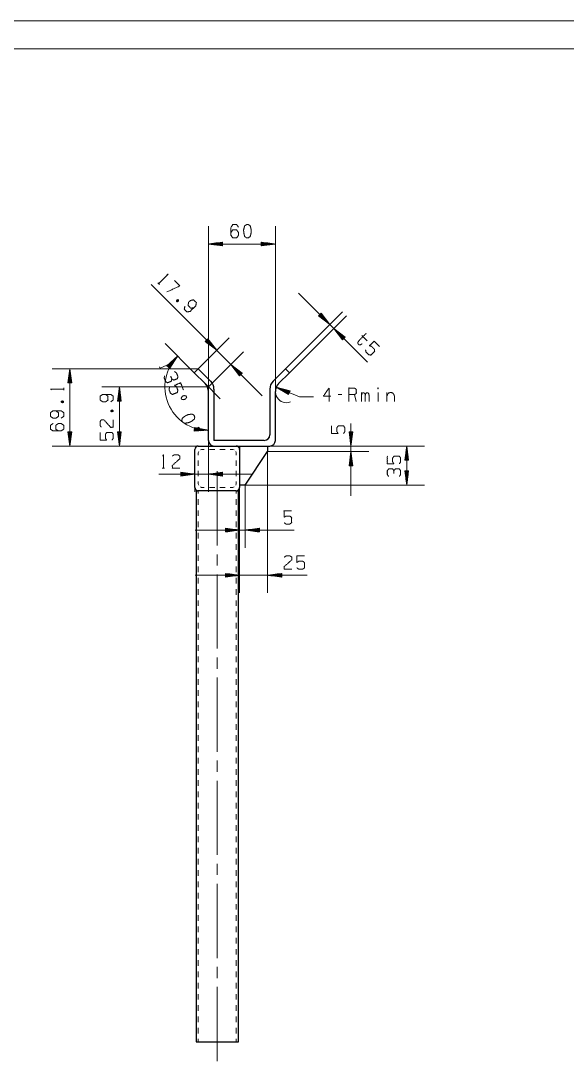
# Model space of a CAD drawing. Header units: millimetres. Extents: x 2210 to 79821, y -19430 to 2344.
# Drawn here: x 10718.9 to 10816.7, y 1603.5 to 1789.8 of the extents above; entities that cross this region are included whole.
import ezdxf

# ---------------------------------------------------------------- set-up
doc = ezdxf.new("R2010")
doc.units = ezdxf.units.MM
doc.layers.add('101', color=7, linetype='Continuous', true_color=0xffffff)

msp = doc.modelspace()

# ---------------------------------------------------------------- linework, layer by layer
at = {"layer": '101', "color": 133, "linetype": 'Continuous', "lineweight": 18}
for p, q in [((10937.07, 1789.82), (10517.07, 1789.82)), ((10932.07, 1784.82), (10542.07, 1784.82))]:
    msp.add_line(p, q, dxfattribs=at)
at = {"layer": '101', "color": 22, "linetype": 'Continuous', "lineweight": 18}
for p, q in [((10752.47, 1723.43), (10752.47, 1753.03)), ((10764.47, 1723.43), (10764.47, 1753.03)), ((10755.01, 1750.19), (10752.47, 1749.85)), ((10752.47, 1749.85), (10755.01, 1749.52)), ((10764.47, 1749.85), (10752.47, 1749.85)), ((10755.01, 1749.88), (10752.66, 1749.88)), ((10755.01, 1749.83), (10752.66, 1749.83)), ((10755.01, 1749.93), (10753.04, 1749.93)), ((10755.01, 1749.78), (10753.04, 1749.78)), ((10755.01, 1749.98), (10753.43, 1749.98)), ((10755.01, 1749.73), (10753.43, 1749.73)), ((10755.01, 1750.03), (10753.82, 1750.03)), ((10755.01, 1749.68), (10753.82, 1749.68)), ((10755.01, 1750.08), (10754.2, 1750.08)), ((10755.01, 1749.62), (10754.2, 1749.62)), ((10755.01, 1750.13), (10754.59, 1750.13)), ((10755.01, 1749.57), (10754.59, 1749.57)), ((10755.01, 1750.18), (10754.97, 1750.18)), ((10755.01, 1750.18), (10754.97, 1750.18)), ((10755.01, 1749.52), (10755.01, 1750.19)), ((10761.93, 1750.19), (10761.93, 1749.52)), ((10764.47, 1749.85), (10761.93, 1750.19)), ((10761.93, 1750.18), (10761.96, 1750.18)), ((10761.93, 1750.18), (10761.96, 1750.18)), ((10761.93, 1750.13), (10762.34, 1750.13)), ((10761.93, 1750.08), (10762.73, 1750.08)), ((10761.93, 1750.03), (10763.12, 1750.03)), ((10761.93, 1749.98), (10763.5, 1749.98)), ((10761.93, 1749.93), (10763.89, 1749.93)), ((10761.93, 1749.88), (10764.27, 1749.88)), ((10761.93, 1749.52), (10764.47, 1749.85)), ((10761.93, 1749.83), (10764.27, 1749.83)), ((10761.93, 1749.78), (10763.89, 1749.78)), ((10761.93, 1749.73), (10763.5, 1749.73)), ((10761.93, 1749.68), (10763.12, 1749.68)), ((10761.93, 1749.62), (10762.73, 1749.62)), ((10761.93, 1749.57), (10762.34, 1749.57)), ((10755.01, 1749.52), (10754.97, 1749.52)), ((10755.01, 1749.52), (10754.97, 1749.52)), ((10761.93, 1749.52), (10761.96, 1749.52)), ((10761.93, 1749.52), (10761.96, 1749.52)), ((10742.2, 1742.57), (10762.11, 1722.67)), ((10780.95, 1728.71), (10768.61, 1741.05)), ((10766.29, 1727.5), (10776.47, 1737.68)), ((10767, 1726.8), (10777.18, 1736.97)), ((10772.67, 1737.47), (10772.19, 1736.99)), ((10772.19, 1736.99), (10774.22, 1735.43)), ((10772.2, 1737), (10772.22, 1736.97)), ((10772.2, 1737), (10772.22, 1736.97)), ((10772.23, 1737.03), (10772.53, 1736.74)), ((10772.27, 1737.07), (10772.84, 1736.5)), ((10772.3, 1737.1), (10773.14, 1736.26)), ((10772.34, 1737.14), (10773.45, 1736.03)), ((10772.37, 1737.17), (10773.76, 1735.79)), ((10772.41, 1737.21), (10774.07, 1735.55)), ((10772.45, 1737.25), (10774.11, 1735.59)), ((10772.48, 1737.28), (10773.87, 1735.9)), ((10772.52, 1737.32), (10773.63, 1736.2)), ((10772.55, 1737.35), (10773.4, 1736.51)), ((10772.59, 1737.39), (10773.16, 1736.82)), ((10772.63, 1737.43), (10772.92, 1737.13)), ((10772.66, 1737.46), (10772.68, 1737.44)), ((10772.66, 1737.46), (10772.68, 1737.44)), ((10774.22, 1735.43), (10772.67, 1737.47)), ((10776.96, 1733.17), (10774.93, 1734.73)), ((10774.93, 1734.73), (10776.49, 1732.69)), ((10749.93, 1726.8), (10756.2, 1733.07)), ((10752.4, 1732.85), (10751.92, 1732.38)), ((10752.36, 1732.82), (10752.65, 1732.52)), ((10752.39, 1732.85), (10752.42, 1732.83)), ((10752.39, 1732.85), (10752.42, 1732.83)), ((10753.96, 1730.82), (10752.4, 1732.85)), ((10776.71, 1732.91), (10775.05, 1734.57)), ((10776.75, 1732.95), (10775.09, 1734.61)), ((10776.67, 1732.88), (10775.29, 1734.26)), ((10776.78, 1732.98), (10775.4, 1734.37)), ((10776.64, 1732.84), (10775.52, 1733.95)), ((10776.82, 1733.02), (10775.7, 1734.13)), ((10776.6, 1732.8), (10775.76, 1733.64)), ((10776.57, 1732.77), (10776, 1733.34)), ((10776.85, 1733.06), (10776.01, 1733.9)), ((10776.53, 1732.73), (10776.24, 1733.03)), ((10776.89, 1733.09), (10776.32, 1733.66)), ((10776.49, 1732.69), (10776.96, 1733.17)), ((10776.93, 1733.13), (10776.63, 1733.42)), ((10776.96, 1733.16), (10776.94, 1733.19)), ((10776.96, 1733.16), (10776.94, 1733.19)), ((10749.93, 1726.8), (10744.72, 1732.01)), ((10751.92, 1732.38), (10753.96, 1730.82)), ((10751.93, 1732.38), (10751.95, 1732.36)), ((10751.93, 1732.38), (10751.95, 1732.36)), ((10751.96, 1732.42), (10752.26, 1732.12)), ((10752, 1732.46), (10752.57, 1731.89)), ((10752.04, 1732.49), (10752.88, 1731.65)), ((10752.07, 1732.53), (10753.19, 1731.41)), ((10752.11, 1732.56), (10753.49, 1731.18)), ((10752.14, 1732.6), (10753.8, 1730.94)), ((10752.18, 1732.64), (10753.84, 1730.98)), ((10752.21, 1732.67), (10753.6, 1731.28)), ((10752.25, 1732.71), (10753.36, 1731.59)), ((10752.29, 1732.74), (10753.13, 1731.9)), ((10752.32, 1732.78), (10752.89, 1732.21)), ((10776.49, 1732.7), (10776.47, 1732.72)), ((10776.49, 1732.7), (10776.47, 1732.72)), ((10746.96, 1729.76), (10745.06, 1728.05)), ((10745.22, 1727.91), (10746.24, 1729.11)), ((10745.26, 1727.88), (10746.53, 1729.37)), ((10745.3, 1727.85), (10746.82, 1729.63)), ((10745.34, 1727.81), (10746.86, 1729.6)), ((10745.37, 1727.78), (10746.64, 1729.27)), ((10745.57, 1727.61), (10746.96, 1729.76)), ((10752.47, 1724.26), (10758.74, 1730.53)), ((10750.64, 1727.5), (10724.49, 1727.5)), ((10727.66, 1727.5), (10727.33, 1724.96)), ((10727.64, 1724.96), (10727.64, 1727.31)), ((10728, 1724.96), (10727.66, 1727.5)), ((10727.66, 1713.67), (10727.66, 1727.5)), ((10727.69, 1724.96), (10727.69, 1727.31)), ((10745.06, 1728.04), (10745.09, 1728.07)), ((10745.06, 1728.04), (10745.09, 1728.07)), ((10745.06, 1728.05), (10745.57, 1727.61)), ((10745.1, 1728.01), (10745.37, 1728.33)), ((10745.14, 1727.98), (10745.66, 1728.59)), ((10745.18, 1727.94), (10745.95, 1728.85)), ((10745.41, 1727.75), (10746.43, 1728.95)), ((10745.45, 1727.71), (10746.22, 1728.62)), ((10745.49, 1727.68), (10746.01, 1728.29)), ((10745.53, 1727.65), (10745.8, 1727.97)), ((10745.57, 1727.61), (10745.59, 1727.64)), ((10745.57, 1727.61), (10745.59, 1727.64)), ((10758.53, 1726.73), (10756.49, 1728.29)), ((10756.49, 1728.29), (10758.05, 1726.25)), ((10758.27, 1726.47), (10756.61, 1728.13)), ((10758.31, 1726.51), (10756.65, 1728.17)), ((10758.23, 1726.44), (10756.85, 1727.82)), ((10758.34, 1726.54), (10756.96, 1727.93)), ((10758.2, 1726.4), (10757.08, 1727.51)), ((10758.38, 1726.58), (10757.26, 1727.69)), ((10758.41, 1726.62), (10757.57, 1727.46)), ((10758.45, 1726.65), (10757.88, 1727.22)), ((10727.39, 1724.96), (10727.39, 1725.38)), ((10727.44, 1724.96), (10727.44, 1725.77)), ((10727.49, 1724.96), (10727.49, 1726.15)), ((10727.54, 1724.96), (10727.54, 1726.54)), ((10727.59, 1724.96), (10727.59, 1726.92)), ((10727.74, 1724.96), (10727.74, 1726.92)), ((10727.79, 1724.96), (10727.79, 1726.54)), ((10727.84, 1724.96), (10727.84, 1726.15)), ((10727.89, 1724.96), (10727.89, 1725.77)), ((10727.94, 1724.96), (10727.94, 1725.38)), ((10758.16, 1726.36), (10757.32, 1727.21)), ((10758.13, 1726.33), (10757.56, 1726.9)), ((10758.09, 1726.29), (10757.8, 1726.59)), ((10758.06, 1726.26), (10758.03, 1726.28)), ((10758.06, 1726.26), (10758.03, 1726.28)), ((10758.05, 1726.25), (10758.53, 1726.73)), ((10758.49, 1726.69), (10758.19, 1726.98)), ((10758.52, 1726.72), (10758.5, 1726.75)), ((10758.52, 1726.72), (10758.5, 1726.75)), ((10727.33, 1724.96), (10727.33, 1724.99)), ((10727.33, 1724.96), (10727.33, 1724.99)), ((10727.33, 1724.96), (10728, 1724.96)), ((10728, 1724.96), (10728, 1724.99)), ((10728, 1724.96), (10728, 1724.99)), ((10752.47, 1724.26), (10733.37, 1724.26)), ((10736.54, 1724.26), (10736.21, 1721.72)), ((10736.47, 1721.72), (10736.47, 1723.68)), ((10736.52, 1721.72), (10736.52, 1724.07)), ((10736.88, 1721.72), (10736.54, 1724.26)), ((10736.54, 1724.26), (10736.54, 1713.67)), ((10736.57, 1721.72), (10736.57, 1724.07)), ((10736.62, 1721.72), (10736.62, 1723.68)), ((10767.09, 1723.53), (10764.62, 1724.2)), ((10764.62, 1724.2), (10766.84, 1722.92)), ((10768.76, 1722.48), (10764.62, 1724.2)), ((10766.96, 1723.2), (10764.79, 1724.1)), ((10766.97, 1723.25), (10764.81, 1724.15)), ((10766.94, 1723.15), (10765.12, 1723.9)), ((10766.99, 1723.29), (10765.18, 1724.05)), ((10766.92, 1723.11), (10765.46, 1723.71)), ((10767.01, 1723.34), (10765.56, 1723.94)), ((10766.9, 1723.06), (10765.8, 1723.52)), ((10767.03, 1723.39), (10765.93, 1723.84)), ((10767.05, 1723.44), (10766.31, 1723.74)), ((10767.07, 1723.48), (10766.69, 1723.64)), ((10766.84, 1722.92), (10767.09, 1723.53)), ((10767.09, 1723.53), (10767.06, 1723.54)), ((10767.09, 1723.53), (10767.06, 1723.54)), ((10736.21, 1721.72), (10736.21, 1721.75)), ((10736.21, 1721.72), (10736.21, 1721.75)), ((10736.21, 1721.72), (10736.88, 1721.72)), ((10736.27, 1721.72), (10736.27, 1722.14)), ((10736.32, 1721.72), (10736.32, 1722.52)), ((10736.37, 1721.72), (10736.37, 1722.91)), ((10736.42, 1721.72), (10736.42, 1723.29)), ((10736.67, 1721.72), (10736.67, 1723.29)), ((10736.72, 1721.72), (10736.72, 1722.91)), ((10736.77, 1721.72), (10736.77, 1722.52)), ((10736.82, 1721.72), (10736.82, 1722.14)), ((10736.87, 1721.72), (10736.87, 1721.75)), ((10736.87, 1721.72), (10736.87, 1721.75)), ((10766.88, 1723.01), (10766.13, 1723.32)), ((10766.86, 1722.97), (10766.47, 1723.13)), ((10766.84, 1722.92), (10766.81, 1722.93)), ((10766.84, 1722.92), (10766.81, 1722.93)), ((10771.3, 1722.48), (10768.76, 1722.48)), ((10727.33, 1716.21), (10727.33, 1716.18)), ((10727.33, 1716.21), (10727.33, 1716.18)), ((10727.33, 1716.21), (10727.66, 1713.67)), ((10728, 1716.21), (10727.33, 1716.21)), ((10727.39, 1716.21), (10727.39, 1715.8)), ((10727.44, 1716.21), (10727.44, 1715.41)), ((10727.49, 1716.21), (10727.49, 1715.02)), ((10727.54, 1716.21), (10727.54, 1714.64)), ((10727.59, 1716.21), (10727.59, 1714.25)), ((10727.64, 1716.21), (10727.64, 1713.87)), ((10727.66, 1713.67), (10728, 1716.21)), ((10727.69, 1716.21), (10727.69, 1713.87)), ((10727.74, 1716.21), (10727.74, 1714.25)), ((10727.79, 1716.21), (10727.79, 1714.64)), ((10727.84, 1716.21), (10727.84, 1715.02)), ((10727.89, 1716.21), (10727.89, 1715.41)), ((10727.94, 1716.21), (10727.94, 1715.8)), ((10728, 1716.21), (10728, 1716.18)), ((10728, 1716.21), (10728, 1716.18)), ((10736.21, 1716.21), (10736.21, 1716.18)), ((10736.21, 1716.21), (10736.21, 1716.18)), ((10736.21, 1716.21), (10736.54, 1713.67)), ((10736.88, 1716.21), (10736.21, 1716.21)), ((10736.27, 1716.21), (10736.27, 1715.8)), ((10736.32, 1716.21), (10736.32, 1715.41)), ((10736.37, 1716.21), (10736.37, 1715.02)), ((10736.42, 1716.21), (10736.42, 1714.64)), ((10736.47, 1716.21), (10736.47, 1714.25)), ((10736.52, 1716.21), (10736.52, 1713.87)), ((10736.54, 1713.67), (10736.88, 1716.21)), ((10736.57, 1716.21), (10736.57, 1713.87)), ((10736.62, 1716.21), (10736.62, 1714.25)), ((10736.67, 1716.21), (10736.67, 1714.64)), ((10736.72, 1716.21), (10736.72, 1715.02)), ((10736.77, 1716.21), (10736.77, 1715.41)), ((10736.82, 1716.21), (10736.82, 1715.8)), ((10736.87, 1716.21), (10736.87, 1716.18)), ((10736.87, 1716.21), (10736.87, 1716.18)), ((10749.96, 1717.01), (10749.91, 1716.35)), ((10749.91, 1716.35), (10752.47, 1716.48)), ((10749.91, 1716.4), (10750.33, 1716.37)), ((10749.91, 1716.35), (10749.94, 1716.35)), ((10749.91, 1716.35), (10749.94, 1716.35)), ((10749.92, 1716.55), (10751.49, 1716.43)), ((10749.92, 1716.5), (10751.11, 1716.41)), ((10749.92, 1716.45), (10750.72, 1716.39)), ((10749.93, 1716.66), (10752.27, 1716.47)), ((10749.93, 1716.6), (10751.88, 1716.45)), ((10749.94, 1716.81), (10751.51, 1716.68)), ((10749.94, 1716.76), (10751.9, 1716.6)), ((10749.94, 1716.71), (10752.28, 1716.52)), ((10749.95, 1716.91), (10750.75, 1716.84)), ((10749.95, 1716.86), (10751.13, 1716.76)), ((10749.96, 1717.01), (10749.99, 1717.01)), ((10749.96, 1717.01), (10749.99, 1717.01)), ((10752.47, 1716.48), (10749.96, 1717.01)), ((10749.96, 1716.96), (10750.37, 1716.93)), ((10777.66, 1716.21), (10778, 1713.67)), ((10778.33, 1716.21), (10777.66, 1716.21)), ((10777.67, 1716.21), (10777.67, 1716.18)), ((10777.67, 1716.21), (10777.67, 1716.18)), ((10777.72, 1716.21), (10777.72, 1715.8)), ((10777.77, 1716.21), (10777.77, 1715.41)), ((10777.82, 1716.21), (10777.82, 1715.02)), ((10777.87, 1716.21), (10777.87, 1714.64)), ((10777.92, 1716.21), (10777.92, 1714.25)), ((10777.97, 1716.21), (10777.97, 1713.87)), ((10778, 1717.72), (10778, 1704.74)), ((10778, 1713.67), (10778.33, 1716.21)), ((10778.02, 1716.21), (10778.02, 1713.87)), ((10778.07, 1716.21), (10778.07, 1714.25)), ((10778.12, 1716.21), (10778.12, 1714.64)), ((10778.17, 1716.21), (10778.17, 1715.02)), ((10778.22, 1716.21), (10778.22, 1715.41)), ((10778.28, 1716.21), (10778.28, 1715.8)), ((10778.33, 1716.21), (10778.33, 1716.18)), ((10778.33, 1716.21), (10778.33, 1716.18)), ((10752.47, 1714.67), (10752.47, 1705.46)), ((10753.47, 1713.67), (10724.49, 1713.67)), ((10750.67, 1713.67), (10733.37, 1713.67)), ((10763.07, 1713.67), (10791.15, 1713.67)), ((10763.07, 1712.67), (10781.17, 1712.67)), ((10763.07, 1712.67), (10763.07, 1687.35)), ((10763.47, 1713.67), (10781.17, 1713.67)), ((10778, 1712.67), (10777.66, 1710.13)), ((10777.97, 1710.13), (10777.97, 1712.48)), ((10778.33, 1710.13), (10778, 1712.67)), ((10778.02, 1710.13), (10778.02, 1712.48)), ((10787.98, 1713.67), (10787.64, 1711.13)), ((10787.8, 1711.13), (10787.8, 1712.32)), ((10787.85, 1711.13), (10787.85, 1712.71)), ((10787.9, 1711.13), (10787.9, 1713.1)), ((10787.95, 1711.13), (10787.95, 1713.48)), ((10788.31, 1711.13), (10787.98, 1713.67)), ((10787.98, 1713.67), (10787.98, 1706.67)), ((10788, 1711.13), (10788, 1713.48)), ((10788.05, 1711.13), (10788.05, 1713.1)), ((10788.11, 1711.13), (10788.11, 1712.71)), ((10788.16, 1711.13), (10788.16, 1712.32)), ((10777.72, 1710.13), (10777.72, 1710.55)), ((10777.77, 1710.13), (10777.77, 1710.94)), ((10777.82, 1710.13), (10777.82, 1711.32)), ((10777.87, 1710.13), (10777.87, 1711.71)), ((10777.92, 1710.13), (10777.92, 1712.1)), ((10778.07, 1710.13), (10778.07, 1712.1)), ((10778.12, 1710.13), (10778.12, 1711.71)), ((10778.17, 1710.13), (10778.17, 1711.32)), ((10778.22, 1710.13), (10778.22, 1710.94)), ((10778.28, 1710.13), (10778.28, 1710.55)), ((10787.64, 1711.13), (10788.31, 1711.13)), ((10787.65, 1711.13), (10787.65, 1711.17)), ((10787.65, 1711.13), (10787.65, 1711.17)), ((10787.7, 1711.13), (10787.7, 1711.55)), ((10787.75, 1711.13), (10787.75, 1711.94)), ((10788.21, 1711.13), (10788.21, 1711.94)), ((10788.26, 1711.13), (10788.26, 1711.55)), ((10788.31, 1711.13), (10788.31, 1711.17)), ((10788.31, 1711.13), (10788.31, 1711.17)), ((10743.58, 1708.63), (10760.4, 1708.63)), ((10747.53, 1708.97), (10747.53, 1708.3)), ((10750.07, 1708.63), (10747.53, 1708.97)), ((10747.53, 1708.96), (10747.56, 1708.96)), ((10747.53, 1708.96), (10747.56, 1708.96)), ((10747.53, 1708.91), (10747.94, 1708.91)), ((10747.53, 1708.86), (10748.33, 1708.86)), ((10747.53, 1708.81), (10748.72, 1708.81)), ((10747.53, 1708.76), (10749.1, 1708.76)), ((10747.53, 1708.71), (10749.49, 1708.71)), ((10747.53, 1708.66), (10749.87, 1708.66)), ((10747.53, 1708.3), (10750.07, 1708.63)), ((10747.53, 1708.61), (10749.87, 1708.61)), ((10755.01, 1708.97), (10752.47, 1708.63)), ((10752.47, 1708.63), (10755.01, 1708.3)), ((10755.01, 1708.66), (10752.66, 1708.66)), ((10755.01, 1708.61), (10752.66, 1708.61)), ((10755.01, 1708.71), (10753.04, 1708.71)), ((10755.01, 1708.76), (10753.43, 1708.76)), ((10755.01, 1708.81), (10753.82, 1708.81)), ((10755.01, 1708.86), (10754.2, 1708.86)), ((10755.01, 1708.91), (10754.59, 1708.91)), ((10755.01, 1708.96), (10754.97, 1708.96)), ((10755.01, 1708.96), (10754.97, 1708.96)), ((10755.01, 1708.3), (10755.01, 1708.97)), ((10777.66, 1710.13), (10778.33, 1710.13)), ((10777.67, 1710.13), (10777.67, 1710.17)), ((10777.67, 1710.13), (10777.67, 1710.17)), ((10778.33, 1710.13), (10778.33, 1710.17)), ((10778.33, 1710.13), (10778.33, 1710.17)), ((10787.64, 1709.21), (10787.98, 1706.67)), ((10788.31, 1709.21), (10787.64, 1709.21)), ((10787.65, 1709.21), (10787.65, 1709.18)), ((10787.65, 1709.21), (10787.65, 1709.18)), ((10787.7, 1709.21), (10787.7, 1708.8)), ((10787.75, 1709.21), (10787.75, 1708.41)), ((10787.8, 1709.21), (10787.8, 1708.02)), ((10787.85, 1709.21), (10787.85, 1707.64)), ((10787.9, 1709.21), (10787.9, 1707.25)), ((10787.95, 1709.21), (10787.95, 1706.87)), ((10787.98, 1706.67), (10788.31, 1709.21)), ((10788, 1709.21), (10788, 1706.87)), ((10788.05, 1709.21), (10788.05, 1707.25)), ((10788.11, 1709.21), (10788.11, 1707.64)), ((10788.16, 1709.21), (10788.16, 1708.02)), ((10788.21, 1709.21), (10788.21, 1708.41)), ((10788.26, 1709.21), (10788.26, 1708.8)), ((10788.31, 1709.21), (10788.31, 1709.18)), ((10788.31, 1709.21), (10788.31, 1709.18)), ((10747.53, 1708.56), (10749.49, 1708.56)), ((10747.53, 1708.51), (10749.1, 1708.51)), ((10747.53, 1708.45), (10748.72, 1708.45)), ((10747.53, 1708.4), (10748.33, 1708.4)), ((10747.53, 1708.35), (10747.94, 1708.35)), ((10747.53, 1708.3), (10747.56, 1708.3)), ((10747.53, 1708.3), (10747.56, 1708.3)), ((10755.01, 1708.56), (10753.04, 1708.56)), ((10755.01, 1708.51), (10753.43, 1708.51)), ((10755.01, 1708.45), (10753.82, 1708.45)), ((10755.01, 1708.4), (10754.2, 1708.4)), ((10755.01, 1708.35), (10754.59, 1708.35)), ((10755.01, 1708.3), (10754.97, 1708.3)), ((10755.01, 1708.3), (10754.97, 1708.3)), ((10750.07, 1706.27), (10750.07, 1705.46)), ((10758.07, 1706.67), (10758.07, 1695.44)), ((10758.07, 1706.27), (10758.07, 1687.35)), ((10759.07, 1706.67), (10759.07, 1695.44)), ((10759.07, 1706.67), (10791.15, 1706.67)), ((10750.13, 1698.61), (10767.82, 1698.61)), ((10755.53, 1698.95), (10755.53, 1698.28)), ((10758.07, 1698.61), (10755.53, 1698.95)), ((10755.53, 1698.94), (10755.56, 1698.94)), ((10755.53, 1698.94), (10755.56, 1698.94)), ((10755.53, 1698.89), (10755.94, 1698.89)), ((10755.53, 1698.84), (10756.33, 1698.84)), ((10755.53, 1698.79), (10756.72, 1698.79)), ((10755.53, 1698.74), (10757.1, 1698.74)), ((10755.53, 1698.69), (10757.49, 1698.69)), ((10755.53, 1698.64), (10757.87, 1698.64)), ((10755.53, 1698.28), (10758.07, 1698.61)), ((10755.53, 1698.59), (10757.87, 1698.59)), ((10755.53, 1698.53), (10757.49, 1698.53)), ((10755.53, 1698.48), (10757.1, 1698.48)), ((10755.53, 1698.43), (10756.72, 1698.43)), ((10755.53, 1698.38), (10756.33, 1698.38)), ((10755.53, 1698.33), (10755.94, 1698.33)), ((10755.53, 1698.28), (10755.56, 1698.28)), ((10755.53, 1698.28), (10755.56, 1698.28)), ((10761.61, 1698.95), (10759.07, 1698.61)), ((10759.07, 1698.61), (10761.61, 1698.28)), ((10761.61, 1698.64), (10759.26, 1698.64)), ((10761.61, 1698.59), (10759.26, 1698.59)), ((10761.61, 1698.69), (10759.64, 1698.69)), ((10761.61, 1698.53), (10759.64, 1698.53)), ((10761.61, 1698.74), (10760.03, 1698.74)), ((10761.61, 1698.48), (10760.03, 1698.48)), ((10761.61, 1698.79), (10760.42, 1698.79)), ((10761.61, 1698.43), (10760.42, 1698.43)), ((10761.61, 1698.84), (10760.8, 1698.84)), ((10761.61, 1698.38), (10760.8, 1698.38)), ((10761.61, 1698.89), (10761.19, 1698.89)), ((10761.61, 1698.33), (10761.19, 1698.33)), ((10761.61, 1698.94), (10761.57, 1698.94)), ((10761.61, 1698.94), (10761.57, 1698.94)), ((10761.61, 1698.28), (10761.57, 1698.28)), ((10761.61, 1698.28), (10761.57, 1698.28)), ((10761.61, 1698.28), (10761.61, 1698.95)), ((10770.13, 1690.53), (10750.13, 1690.53)), ((10755.53, 1690.86), (10755.56, 1690.86)), ((10755.53, 1690.86), (10755.56, 1690.86)), ((10755.53, 1690.86), (10755.53, 1690.19)), ((10758.07, 1690.53), (10755.53, 1690.86)), ((10755.53, 1690.81), (10755.94, 1690.81)), ((10755.53, 1690.76), (10756.33, 1690.76)), ((10755.53, 1690.7), (10756.72, 1690.7)), ((10755.53, 1690.65), (10757.1, 1690.65)), ((10755.53, 1690.6), (10757.49, 1690.6)), ((10755.53, 1690.55), (10757.87, 1690.55)), ((10755.53, 1690.19), (10758.07, 1690.53)), ((10755.53, 1690.5), (10757.87, 1690.5)), ((10755.53, 1690.45), (10757.49, 1690.45)), ((10755.53, 1690.4), (10757.1, 1690.4)), ((10755.53, 1690.35), (10756.72, 1690.35)), ((10755.53, 1690.3), (10756.33, 1690.3)), ((10755.53, 1690.25), (10755.94, 1690.25)), ((10755.53, 1690.2), (10755.56, 1690.2)), ((10755.53, 1690.2), (10755.56, 1690.2)), ((10765.61, 1690.86), (10763.07, 1690.53)), ((10763.07, 1690.53), (10765.61, 1690.19)), ((10765.61, 1690.55), (10763.26, 1690.55)), ((10765.61, 1690.5), (10763.26, 1690.5)), ((10765.61, 1690.6), (10763.64, 1690.6)), ((10765.61, 1690.45), (10763.64, 1690.45)), ((10765.61, 1690.65), (10764.03, 1690.65)), ((10765.61, 1690.4), (10764.03, 1690.4)), ((10765.61, 1690.7), (10764.42, 1690.7)), ((10765.61, 1690.35), (10764.42, 1690.35)), ((10765.61, 1690.76), (10764.8, 1690.76)), ((10765.61, 1690.3), (10764.8, 1690.3)), ((10765.61, 1690.81), (10765.19, 1690.81)), ((10765.61, 1690.25), (10765.19, 1690.25)), ((10765.61, 1690.86), (10765.57, 1690.86)), ((10765.61, 1690.86), (10765.57, 1690.86)), ((10765.61, 1690.2), (10765.57, 1690.2)), ((10765.61, 1690.2), (10765.57, 1690.2)), ((10765.61, 1690.19), (10765.61, 1690.86))]:
    msp.add_line(p, q, dxfattribs=at)
at = {"layer": '101', "color": 72, "linetype": 'Continuous', "lineweight": 18}
for p, q in [((10743.43, 1742.9), (10743.73, 1742.6)), ((10747.05, 1739.91), (10746.86, 1739.5)), ((10779.97, 1733.46), (10780.9, 1732.53)), ((10743.74, 1727.84), (10743.9, 1727.44)), ((10726.57, 1723.66), (10726.57, 1724.08)), ((10726.12, 1721.51), (10726.55, 1721.67)), ((10776.35, 1722.87), (10775.68, 1722.87)), ((10778.96, 1721.67), (10778.63, 1722.87)), ((10779.9, 1721.67), (10779.9, 1723.24)), ((10782.84, 1723.24), (10782.84, 1721.67)), ((10784.45, 1723.24), (10784.45, 1721.67)), ((10735, 1719.89), (10735.43, 1720.04)), ((10744.21, 1709.72), (10744.64, 1709.72))]:
    msp.add_line(p, q, dxfattribs=at)
at = {"layer": '101', "color": 92, "linetype": 'Continuous', "lineweight": 25}
for p, q in [((10749.93, 1726.8), (10750.64, 1727.5)), ((10750.64, 1727.5), (10752.88, 1725.26)), ((10766.29, 1727.5), (10764.05, 1725.26)), ((10767, 1726.8), (10766.29, 1727.5)), ((10751.88, 1724.85), (10749.93, 1726.8)), ((10765.05, 1724.85), (10767, 1726.8)), ((10753.47, 1723.85), (10753.47, 1714.67)), ((10763.47, 1723.85), (10763.47, 1715.67)), ((10752.47, 1714.67), (10752.47, 1723.43)), ((10764.47, 1714.67), (10764.47, 1723.43)), ((10762.47, 1714.67), (10753.47, 1714.67)), ((10757.47, 1713.67), (10763.47, 1713.67)), ((10750.27, 1705.67), (10750.27, 1606.97)), ((10757.87, 1606.97), (10757.87, 1705.67))]:
    msp.add_line(p, q, dxfattribs=at)
at = {"layer": '101', "color": 151, "linetype": 'Continuous', "lineweight": 18}
for p, q in [((10752.47, 1723.43), (10752.47, 1727.26)), ((10751.88, 1724.85), (10754.59, 1722.14)), ((10754.07, 1692.26), (10754.07, 1694.27)), ((10754.07, 1677.39), (10754.07, 1690.68)), ((10754.07, 1673.79), (10754.07, 1675.8)), ((10754.07, 1658.91), (10754.07, 1672.2)), ((10754.07, 1655.32), (10754.07, 1657.33)), ((10754.07, 1640.44), (10754.07, 1653.73)), ((10754.07, 1636.85), (10754.07, 1638.86)), ((10754.07, 1621.97), (10754.07, 1635.26)), ((10754.07, 1618.38), (10754.07, 1620.38))]:
    msp.add_line(p, q, dxfattribs=at)
at = {"layer": '101', "color": 72, "linetype": 'Continuous', "lineweight": 25}
for p, q in [((10750.07, 1706.27), (10750.07, 1713.07)), ((10750.67, 1713.67), (10757.47, 1713.67)), ((10758.07, 1713.67), (10758.07, 1713.07)), ((10758.07, 1713.07), (10758.07, 1706.27)), ((10759.07, 1706.67), (10763.07, 1712.67)), ((10763.07, 1713.67), (10763.07, 1712.67)), ((10757.47, 1705.67), (10750.67, 1705.67)), ((10759.07, 1706.67), (10758.07, 1706.67))]:
    msp.add_line(p, q, dxfattribs=at)
at = {"layer": '101', "color": 53, "linetype": 'Continuous', "lineweight": 18}
for p, q in [((10750.67, 1712.47), (10750.75, 1712.69)), ((10750.67, 1712.01), (10750.67, 1712.47)), ((10751.05, 1712.99), (10751.27, 1713.07)), ((10751.27, 1713.07), (10751.73, 1713.07)), ((10752.67, 1713.07), (10753.6, 1713.07)), ((10754.53, 1713.07), (10755.47, 1713.07)), ((10756.4, 1713.07), (10756.87, 1713.07)), ((10756.87, 1713.07), (10757.08, 1712.99)), ((10757.38, 1712.69), (10757.47, 1712.47)), ((10757.47, 1712.47), (10757.47, 1712.01)), ((10750.67, 1710.14), (10750.67, 1711.07)), ((10757.47, 1711.07), (10757.47, 1710.14)), ((10750.67, 1708.27), (10750.67, 1709.21)), ((10757.47, 1709.21), (10757.47, 1708.27)), ((10750.67, 1706.87), (10750.67, 1707.34)), ((10750.75, 1706.66), (10750.67, 1706.87)), ((10757.47, 1706.87), (10757.38, 1706.66)), ((10757.47, 1707.34), (10757.47, 1706.87)), ((10750.67, 1705.67), (10750.67, 1705.17)), ((10751.27, 1706.27), (10751.05, 1706.36)), ((10751.73, 1706.27), (10751.27, 1706.27)), ((10753.6, 1706.27), (10752.67, 1706.27)), ((10755.47, 1706.27), (10754.53, 1706.27)), ((10756.87, 1706.27), (10756.4, 1706.27)), ((10757.08, 1706.36), (10756.87, 1706.27)), ((10757.47, 1705.17), (10757.47, 1705.67)), ((10750.67, 1704.16), (10750.67, 1703.16)), ((10757.47, 1703.16), (10757.47, 1704.16)), ((10750.67, 1702.15), (10750.67, 1701.14)), ((10757.47, 1701.14), (10757.47, 1702.15)), ((10750.67, 1700.13), (10750.67, 1699.13)), ((10757.47, 1699.13), (10757.47, 1700.13)), ((10750.67, 1698.12), (10750.67, 1697.11)), ((10757.47, 1697.11), (10757.47, 1698.12)), ((10750.67, 1696.11), (10750.67, 1695.1)), ((10757.47, 1695.1), (10757.47, 1696.11)), ((10750.67, 1694.09), (10750.67, 1693.08)), ((10757.47, 1693.08), (10757.47, 1694.09)), ((10750.67, 1692.08), (10750.67, 1691.07)), ((10757.47, 1691.07), (10757.47, 1692.08)), ((10750.67, 1690.06), (10750.67, 1689.06)), ((10757.47, 1689.06), (10757.47, 1690.06)), ((10750.67, 1688.05), (10750.67, 1687.04)), ((10757.47, 1687.04), (10757.47, 1688.05)), ((10750.67, 1686.03), (10750.67, 1685.03)), ((10757.47, 1685.03), (10757.47, 1686.03)), ((10750.67, 1684.02), (10750.67, 1683.01)), ((10757.47, 1683.01), (10757.47, 1684.02)), ((10750.67, 1682.01), (10750.67, 1681)), ((10757.47, 1681), (10757.47, 1682.01)), ((10750.67, 1679.99), (10750.67, 1678.98)), ((10757.47, 1678.98), (10757.47, 1679.99)), ((10750.67, 1677.98), (10750.67, 1676.97)), ((10757.47, 1676.97), (10757.47, 1677.98)), ((10750.67, 1675.96), (10750.67, 1674.96)), ((10757.47, 1674.96), (10757.47, 1675.96)), ((10750.67, 1673.95), (10750.67, 1672.94)), ((10757.47, 1672.94), (10757.47, 1673.95)), ((10750.67, 1671.93), (10750.67, 1670.93)), ((10757.47, 1670.93), (10757.47, 1671.93)), ((10750.67, 1669.92), (10750.67, 1668.91)), ((10757.47, 1668.91), (10757.47, 1669.92)), ((10750.67, 1667.91), (10750.67, 1666.9)), ((10757.47, 1666.9), (10757.47, 1667.91)), ((10750.67, 1665.89), (10750.67, 1664.88)), ((10757.47, 1664.88), (10757.47, 1665.89)), ((10750.67, 1663.88), (10750.67, 1662.87)), ((10757.47, 1662.87), (10757.47, 1663.88)), ((10750.67, 1661.86), (10750.67, 1660.86)), ((10757.47, 1660.86), (10757.47, 1661.86)), ((10750.67, 1659.85), (10750.67, 1658.84)), ((10757.47, 1658.84), (10757.47, 1659.85)), ((10750.67, 1657.83), (10750.67, 1656.83)), ((10757.47, 1656.83), (10757.47, 1657.83)), ((10750.67, 1655.82), (10750.67, 1654.81)), ((10757.47, 1654.81), (10757.47, 1655.82)), ((10750.67, 1653.81), (10750.67, 1652.8)), ((10757.47, 1652.8), (10757.47, 1653.81)), ((10750.67, 1651.79), (10750.67, 1650.78)), ((10757.47, 1650.78), (10757.47, 1651.79)), ((10750.67, 1649.78), (10750.67, 1648.77)), ((10757.47, 1648.77), (10757.47, 1649.78)), ((10750.67, 1647.76), (10750.67, 1646.76)), ((10757.47, 1646.76), (10757.47, 1647.76)), ((10750.67, 1645.75), (10750.67, 1644.74)), ((10757.47, 1644.74), (10757.47, 1645.75)), ((10750.67, 1643.73), (10750.67, 1642.73)), ((10757.47, 1642.73), (10757.47, 1643.73)), ((10750.67, 1641.72), (10750.67, 1640.71)), ((10757.47, 1640.71), (10757.47, 1641.72)), ((10750.67, 1639.71), (10750.67, 1638.7)), ((10757.47, 1638.7), (10757.47, 1639.71)), ((10750.67, 1637.69), (10750.67, 1636.68)), ((10757.47, 1636.68), (10757.47, 1637.69)), ((10750.67, 1635.68), (10750.67, 1634.67)), ((10757.47, 1634.67), (10757.47, 1635.68)), ((10750.67, 1633.66), (10750.67, 1632.66)), ((10757.47, 1632.66), (10757.47, 1633.66)), ((10750.67, 1631.65), (10750.67, 1630.64)), ((10757.47, 1630.64), (10757.47, 1631.65)), ((10750.67, 1629.63), (10750.67, 1628.63)), ((10757.47, 1628.63), (10757.47, 1629.63)), ((10750.67, 1627.62), (10750.67, 1626.61)), ((10757.47, 1626.61), (10757.47, 1627.62)), ((10750.67, 1625.61), (10750.67, 1624.6)), ((10757.47, 1624.6), (10757.47, 1625.61)), ((10750.67, 1623.59), (10750.67, 1622.58)), ((10757.47, 1622.58), (10757.47, 1623.59)), ((10750.67, 1621.58), (10750.67, 1620.57)), ((10757.47, 1620.57), (10757.47, 1621.58)), ((10750.67, 1619.56), (10750.67, 1618.56)), ((10757.47, 1618.56), (10757.47, 1619.56)), ((10750.67, 1617.55), (10750.67, 1616.54)), ((10757.47, 1616.54), (10757.47, 1617.55)), ((10750.67, 1615.53), (10750.67, 1614.53)), ((10757.47, 1614.53), (10757.47, 1615.53)), ((10750.67, 1613.52), (10750.67, 1612.51)), ((10757.47, 1612.51), (10757.47, 1613.52)), ((10750.67, 1611.51), (10750.67, 1610.5)), ((10757.47, 1610.5), (10757.47, 1611.51)), ((10750.67, 1609.49), (10750.67, 1608.48)), ((10757.47, 1608.48), (10757.47, 1609.49)), ((10750.67, 1607.48), (10750.67, 1606.97)), ((10757.47, 1606.97), (10757.47, 1607.48))]:
    msp.add_line(p, q, dxfattribs=at)
at = {"layer": '101', "color": 22, "linetype": 'Continuous', "lineweight": 18}
for centre, radius, end in [((10752.47, 1724.26), 7.78, 270), ((10766.47, 1723.43), 2, 290.4683)]:
    msp.add_arc(centre, radius, 135, end, dxfattribs=at)
at = {"layer": '101', "color": 92, "linetype": 'Continuous', "lineweight": 25}
for centre, radius, start, end in [((10750.47, 1723.43), 2, 0, 45), ((10751.47, 1723.85), 2, 0, 45), ((10765.47, 1723.85), 2, 135, 180), ((10766.47, 1723.43), 2, 135, 180), ((10753.47, 1714.67), 1, 180, 270), ((10762.47, 1715.67), 1, 270, 0), ((10763.47, 1714.67), 1, 270, 0)]:
    msp.add_arc(centre, radius, start, end, dxfattribs=at)
at = {"layer": '101', "color": 72, "linetype": 'Continuous', "lineweight": 25}
for centre, start, end in [((10750.67, 1713.07), 90, 180), ((10757.47, 1713.07), 0, 90), ((10750.67, 1706.27), 180, 270), ((10757.47, 1706.27), 270, 0)]:
    msp.add_arc(centre, 0.6, start, end, dxfattribs=at)
at = {"layer": '101', "color": 72, "linetype": 'Continuous', "lineweight": 18}
for points, knots in [([(10756.52, 1751.9), (10756.84, 1752.37), (10757.53, 1752.37), (10757.87, 1751.9), (10757.87, 1751.42), (10757.53, 1750.95), (10756.84, 1750.95), (10756.52, 1751.42), (10756.52, 1752.85), (10756.84, 1753.32), (10757.53, 1753.32), (10757.87, 1752.85)], [0, 0, 0.076965, 0.169761, 0.248075, 0.312018, 0.390332, 0.483128, 0.560093, 0.751925, 0.82889, 0.921686, 1, 1]), ([(10759.63, 1750.95), (10759.97, 1751.2), (10760.14, 1751.9), (10760.14, 1752.37), (10759.97, 1753.1), (10759.63, 1753.32), (10759.3, 1753.32), (10758.96, 1753.1), (10758.78, 1752.37), (10758.8, 1751.9), (10758.96, 1751.2), (10759.3, 1750.95), (10759.63, 1750.95)], [0, 0, 0.067528, 0.183972, 0.260585, 0.380944, 0.446144, 0.500307, 0.565506, 0.685864, 0.762531, 0.878309, 0.945837, 1, 1]), ([(10745.01, 1744.39), (10745.26, 1744.43), (10743.58, 1742.75)], [0, 0, 0.093491, 1, 1]), ([(10745.06, 1741.26), (10747.34, 1742.34), (10746.39, 1743.29)], [0, 0, 0.652471, 1, 1]), ([(10746.75, 1739.61), (10746.86, 1739.5), (10747.08, 1739.59), (10747.16, 1739.8), (10747.05, 1739.91), (10746.85, 1739.83), (10746.75, 1739.61), (10747.16, 1739.8)], [0, 0, 0.093982, 0.236792, 0.365967, 0.45994, 0.589103, 0.731913, 1, 1]), ([(10748.27, 1738.73), (10748.16, 1738.17), (10748.64, 1737.68), (10749.22, 1737.78), (10750.22, 1738.79), (10750.32, 1739.36), (10749.83, 1739.85), (10749.27, 1739.74), (10748.93, 1739.41), (10748.83, 1738.84), (10749.31, 1738.35), (10749.89, 1738.45)], [0, 0, 0.076855, 0.169523, 0.247727, 0.439296, 0.5175, 0.610168, 0.687026, 0.750925, 0.829128, 0.921796, 1, 1]), ([(10780.02, 1731.99), (10779.71, 1731.81), (10779.43, 1731.81), (10779.26, 1731.98), (10779.25, 1732.27), (10779.45, 1732.57), (10780.74, 1733.86)], [0, 0, 0.107406, 0.190399, 0.264025, 0.350761, 0.456998, 1, 1]), ([(10780.61, 1730.91), (10780.69, 1730.52), (10781.17, 1730.03), (10781.57, 1729.95), (10782.24, 1730.62), (10782.18, 1731.04), (10781.69, 1731.52), (10781.3, 1731.6), (10782.13, 1732.43), (10783.09, 1731.47)], [0, 0, 0.062229, 0.168344, 0.230572, 0.376817, 0.441266, 0.547383, 0.609608, 0.790488, 1, 1]), ([(10745.78, 1728.6), (10746.02, 1728.55), (10743.82, 1727.64)], [0, 0, 0.09349, 1, 1]), ([(10744.64, 1726.24), (10744.56, 1725.86), (10744.82, 1725.23), (10745.16, 1725), (10745.83, 1725.28), (10745.93, 1725.69), (10745.73, 1726.16)], [0, 0, 0.124118, 0.343689, 0.472448, 0.703378, 0.836731, 1, 1]), ([(10745.93, 1725.69), (10746.27, 1725.46), (10746.94, 1725.74), (10747.02, 1726.14), (10746.75, 1726.77), (10746.42, 1727)], [0, 0, 0.153876, 0.429853, 0.583725, 0.846124, 1, 1]), ([(10724.4, 1723.73), (10724.2, 1723.87), (10726.57, 1723.87)], [0, 0, 0.093489, 1, 1]), ([(10745.51, 1724.16), (10745.43, 1723.76), (10745.69, 1723.12), (10746.03, 1722.9), (10746.91, 1723.26), (10747.01, 1723.67), (10746.75, 1724.31), (10746.41, 1724.53), (10747.5, 1724.98), (10748.02, 1723.72)], [0, 0, 0.062227, 0.168344, 0.230573, 0.376817, 0.441269, 0.547383, 0.60961, 0.790491, 1, 1]), ([(10774.41, 1722.62), (10773.07, 1722.62), (10774.07, 1724.04), (10774.07, 1721.67)], [0, 0, 0.245868, 0.565295, 1, 1]), ([(10777.62, 1721.67), (10777.62, 1724.04), (10778.63, 1724.04), (10778.96, 1723.82), (10778.96, 1723.09), (10778.63, 1722.87), (10777.62, 1722.87)], [0, 0, 0.400952, 0.571037, 0.639278, 0.761674, 0.829915, 1, 1]), ([(10782.84, 1723.89), (10782.88, 1723.99), (10782.84, 1724.07), (10782.81, 1723.99), (10782.84, 1723.89)], [0, 0, 0.280642, 0.5, 0.719358, 1, 1]), ([(10726.55, 1721.51), (10726.55, 1721.67), (10726.32, 1721.75), (10726.12, 1721.67), (10726.12, 1721.51), (10726.32, 1721.42), (10726.55, 1721.51), (10726.12, 1721.67)], [0, 0, 0.09397, 0.236784, 0.365958, 0.459928, 0.589102, 0.731916, 1, 1]), ([(10734.98, 1721.58), (10735.45, 1721.9), (10735.45, 1722.59), (10734.98, 1722.92), (10733.55, 1722.92), (10733.08, 1722.59), (10733.08, 1721.9), (10733.55, 1721.58), (10734.03, 1721.56), (10734.5, 1721.9), (10734.5, 1722.59), (10734.03, 1722.92)], [0, 0, 0.076854, 0.169526, 0.247727, 0.439297, 0.517498, 0.61017, 0.687024, 0.750926, 0.829127, 0.921798, 1, 1]), ([(10747.6, 1722.25), (10747.69, 1722.04), (10748.07, 1721.97), (10748.37, 1722.09), (10748.59, 1722.41), (10748.5, 1722.62), (10748.11, 1722.71), (10747.81, 1722.59), (10747.6, 1722.25)], [0, 0, 0.085681, 0.230395, 0.351583, 0.496296, 0.581976, 0.730394, 0.851582, 1, 1]), ([(10779.9, 1722.77), (10779.95, 1723.04), (10780.13, 1723.22), (10780.32, 1723.22), (10780.5, 1723.04), (10780.57, 1722.77), (10780.57, 1721.67)], [0, 0, 0.118879, 0.224457, 0.306977, 0.412554, 0.533081, 1, 1]), ([(10780.57, 1722.77), (10780.62, 1723.04), (10780.8, 1723.22), (10781.01, 1723.22), (10781.17, 1723.04), (10781.24, 1722.77), (10781.24, 1721.67)], [0, 0, 0.118605, 0.223939, 0.313762, 0.41391, 0.534159, 1, 1]), ([(10784.45, 1722.64), (10784.56, 1722.94), (10784.75, 1723.17), (10785, 1723.24), (10785.23, 1723.24), (10785.47, 1723.17), (10785.67, 1722.94), (10785.77, 1722.64), (10785.77, 1721.67)], [0, 0, 0.107748, 0.208446, 0.296006, 0.373816, 0.461383, 0.562077, 0.669827, 1, 1]), ([(10726.1, 1718.65), (10726.57, 1718.97), (10726.57, 1719.65), (10726.1, 1719.99), (10724.67, 1719.99), (10724.2, 1719.65), (10724.2, 1718.97), (10724.67, 1718.65), (10725.15, 1718.63), (10725.62, 1718.97), (10725.62, 1719.65), (10725.15, 1719.99)], [0, 0, 0.076856, 0.169524, 0.247729, 0.439295, 0.517501, 0.610168, 0.687025, 0.750924, 0.829127, 0.921795, 1, 1]), ([(10735.43, 1719.89), (10735.43, 1720.04), (10735.2, 1720.13), (10735, 1720.04), (10735, 1719.89), (10735.2, 1719.8), (10735.43, 1719.89), (10735, 1720.04)], [0, 0, 0.093977, 0.236784, 0.365962, 0.459939, 0.589113, 0.731915, 1, 1]), ([(10733.3, 1717.03), (10733.08, 1717.34), (10733.08, 1718.03), (10733.3, 1718.37), (10733.78, 1718.37), (10734.98, 1717.01), (10735.45, 1717.03), (10735.45, 1718.37)], [0, 0, 0.069691, 0.192976, 0.265274, 0.350226, 0.674741, 0.759752, 1, 1]), ([(10747.83, 1717.96), (10748.19, 1717.74), (10748.91, 1717.85), (10749.35, 1718.03), (10749.95, 1718.47), (10750.03, 1718.87), (10749.9, 1719.18), (10749.56, 1719.4), (10748.83, 1719.29), (10748.39, 1719.09), (10747.81, 1718.67), (10747.71, 1718.27), (10747.83, 1717.96)], [0, 0, 0.067524, 0.18397, 0.260581, 0.38094, 0.44614, 0.500305, 0.565503, 0.685861, 0.762526, 0.878308, 0.945834, 1, 1]), ([(10725.62, 1716.37), (10725.15, 1716.69), (10725.15, 1717.38), (10725.62, 1717.71), (10726.1, 1717.71), (10726.57, 1717.38), (10726.57, 1716.69), (10726.1, 1716.37), (10724.67, 1716.37), (10724.2, 1716.69), (10724.2, 1717.38), (10724.67, 1717.71)], [0, 0, 0.076963, 0.169761, 0.248075, 0.312018, 0.390332, 0.483129, 0.560093, 0.751925, 0.828889, 0.921686, 1, 1]), ([(10735.23, 1714.73), (10735.45, 1715.07), (10735.45, 1715.76), (10735.23, 1716.09), (10734.28, 1716.09), (10734.03, 1715.76), (10734.03, 1715.07), (10734.25, 1714.73), (10733.08, 1714.73), (10733.08, 1716.09)], [0, 0, 0.062229, 0.168343, 0.230572, 0.376816, 0.441265, 0.54738, 0.609608, 0.790488, 1, 1]), ([(10750.19, 1716.64), (10750.77, 1717.07), (10750.9, 1716.76), (10750.19, 1716.64)], [0, 0, 0.406593, 0.595725, 1, 1]), ([(10776.68, 1715.92), (10776.9, 1716.26), (10776.9, 1716.95), (10776.68, 1717.28), (10775.73, 1717.28), (10775.48, 1716.95), (10775.48, 1716.26), (10775.7, 1715.92), (10774.53, 1715.92), (10774.53, 1717.28)], [0, 0, 0.062227, 0.168345, 0.230571, 0.376816, 0.441265, 0.547383, 0.60961, 0.79049, 1, 1]), ([(10744.28, 1711.9), (10744.42, 1712.1), (10744.42, 1709.72)], [0, 0, 0.093493, 1, 1]), ([(10746.03, 1711.87), (10746.35, 1712.1), (10747.04, 1712.1), (10747.37, 1711.87), (10747.37, 1711.4), (10746.01, 1710.2), (10746.03, 1709.72), (10747.37, 1709.72)], [0, 0, 0.069691, 0.192975, 0.265273, 0.350228, 0.674739, 0.759753, 1, 1]), ([(10786.66, 1710.49), (10786.89, 1710.83), (10786.89, 1711.52), (10786.66, 1711.85), (10785.71, 1711.85), (10785.46, 1711.52), (10785.46, 1710.83), (10785.69, 1710.49), (10784.51, 1710.49), (10784.51, 1711.85)], [0, 0, 0.062227, 0.168342, 0.230571, 0.376815, 0.441267, 0.547382, 0.609609, 0.79049, 1, 1]), ([(10785.69, 1709.24), (10785.46, 1709.58), (10784.74, 1709.58), (10784.51, 1709.24), (10784.51, 1708.55), (10784.74, 1708.22)], [0, 0, 0.153876, 0.429852, 0.583729, 0.846124, 1, 1]), ([(10786.66, 1708.23), (10786.89, 1708.55), (10786.89, 1709.24), (10786.66, 1709.58), (10785.94, 1709.58), (10785.69, 1709.24), (10785.69, 1708.73)], [0, 0, 0.124123, 0.343688, 0.472447, 0.703377, 0.836735, 1, 1]), ([(10766.02, 1699.93), (10766.36, 1699.7), (10767.05, 1699.7), (10767.38, 1699.93), (10767.38, 1700.88), (10767.05, 1701.13), (10766.36, 1701.13), (10766.02, 1700.9), (10766.02, 1702.08), (10767.38, 1702.08)], [0, 0, 0.062229, 0.168345, 0.230571, 0.376815, 0.441265, 0.54738, 0.609609, 0.79049, 1, 1]), ([(10766.07, 1693.77), (10766.38, 1693.99), (10767.07, 1693.99), (10767.41, 1693.77), (10767.41, 1693.29), (10766.05, 1692.09), (10766.07, 1691.62), (10767.41, 1691.62)], [0, 0, 0.069694, 0.192978, 0.265273, 0.350228, 0.674739, 0.759753, 1, 1]), ([(10768.33, 1691.84), (10768.66, 1691.62), (10769.35, 1691.62), (10769.69, 1691.84), (10769.69, 1692.79), (10769.35, 1693.04), (10768.66, 1693.04), (10768.33, 1692.82), (10768.33, 1693.99), (10769.69, 1693.99)], [0, 0, 0.062229, 0.168345, 0.230571, 0.376815, 0.441265, 0.54738, 0.609609, 0.79049, 1, 1])]:
    msp.add_open_spline(points, degree=1, knots=knots, dxfattribs=at)
at = {"layer": '101', "color": 151, "linetype": 'Continuous', "lineweight": 18}
for points, knots in [([(10754.07, 1695.86), (10754.07, 1705.97), (10754.07, 1709.15)], [0, 0, 0.761105, 1, 1]), ([(10754.07, 1603.5), (10754.07, 1606.67), (10754.07, 1616.79)], [0, 0, 0.238895, 1, 1])]:
    msp.add_open_spline(points, degree=1, knots=knots, dxfattribs=at)
at = {"layer": '101', "color": 92, "linetype": 'Continuous', "lineweight": 25}
for points in [[(10750.27, 1705.67), (10750.67, 1705.67)], [(10757.47, 1705.67), (10757.87, 1705.67)]]:
    msp.add_open_spline(points, degree=1, dxfattribs=at)
msp.add_open_spline([(10750.27, 1606.97), (10750.38, 1606.97), (10751.22, 1606.97), (10752.72, 1606.97), (10753.61, 1606.97), (10755.41, 1606.97), (10756.91, 1606.97), (10757.76, 1606.97), (10757.87, 1606.97)], degree=1, knots=[0, 0, 0.014529, 0.125743, 0.322698, 0.439732, 0.677302, 0.874255, 0.985471, 1, 1], dxfattribs=at)

doc.saveas('drawing.dxf')
